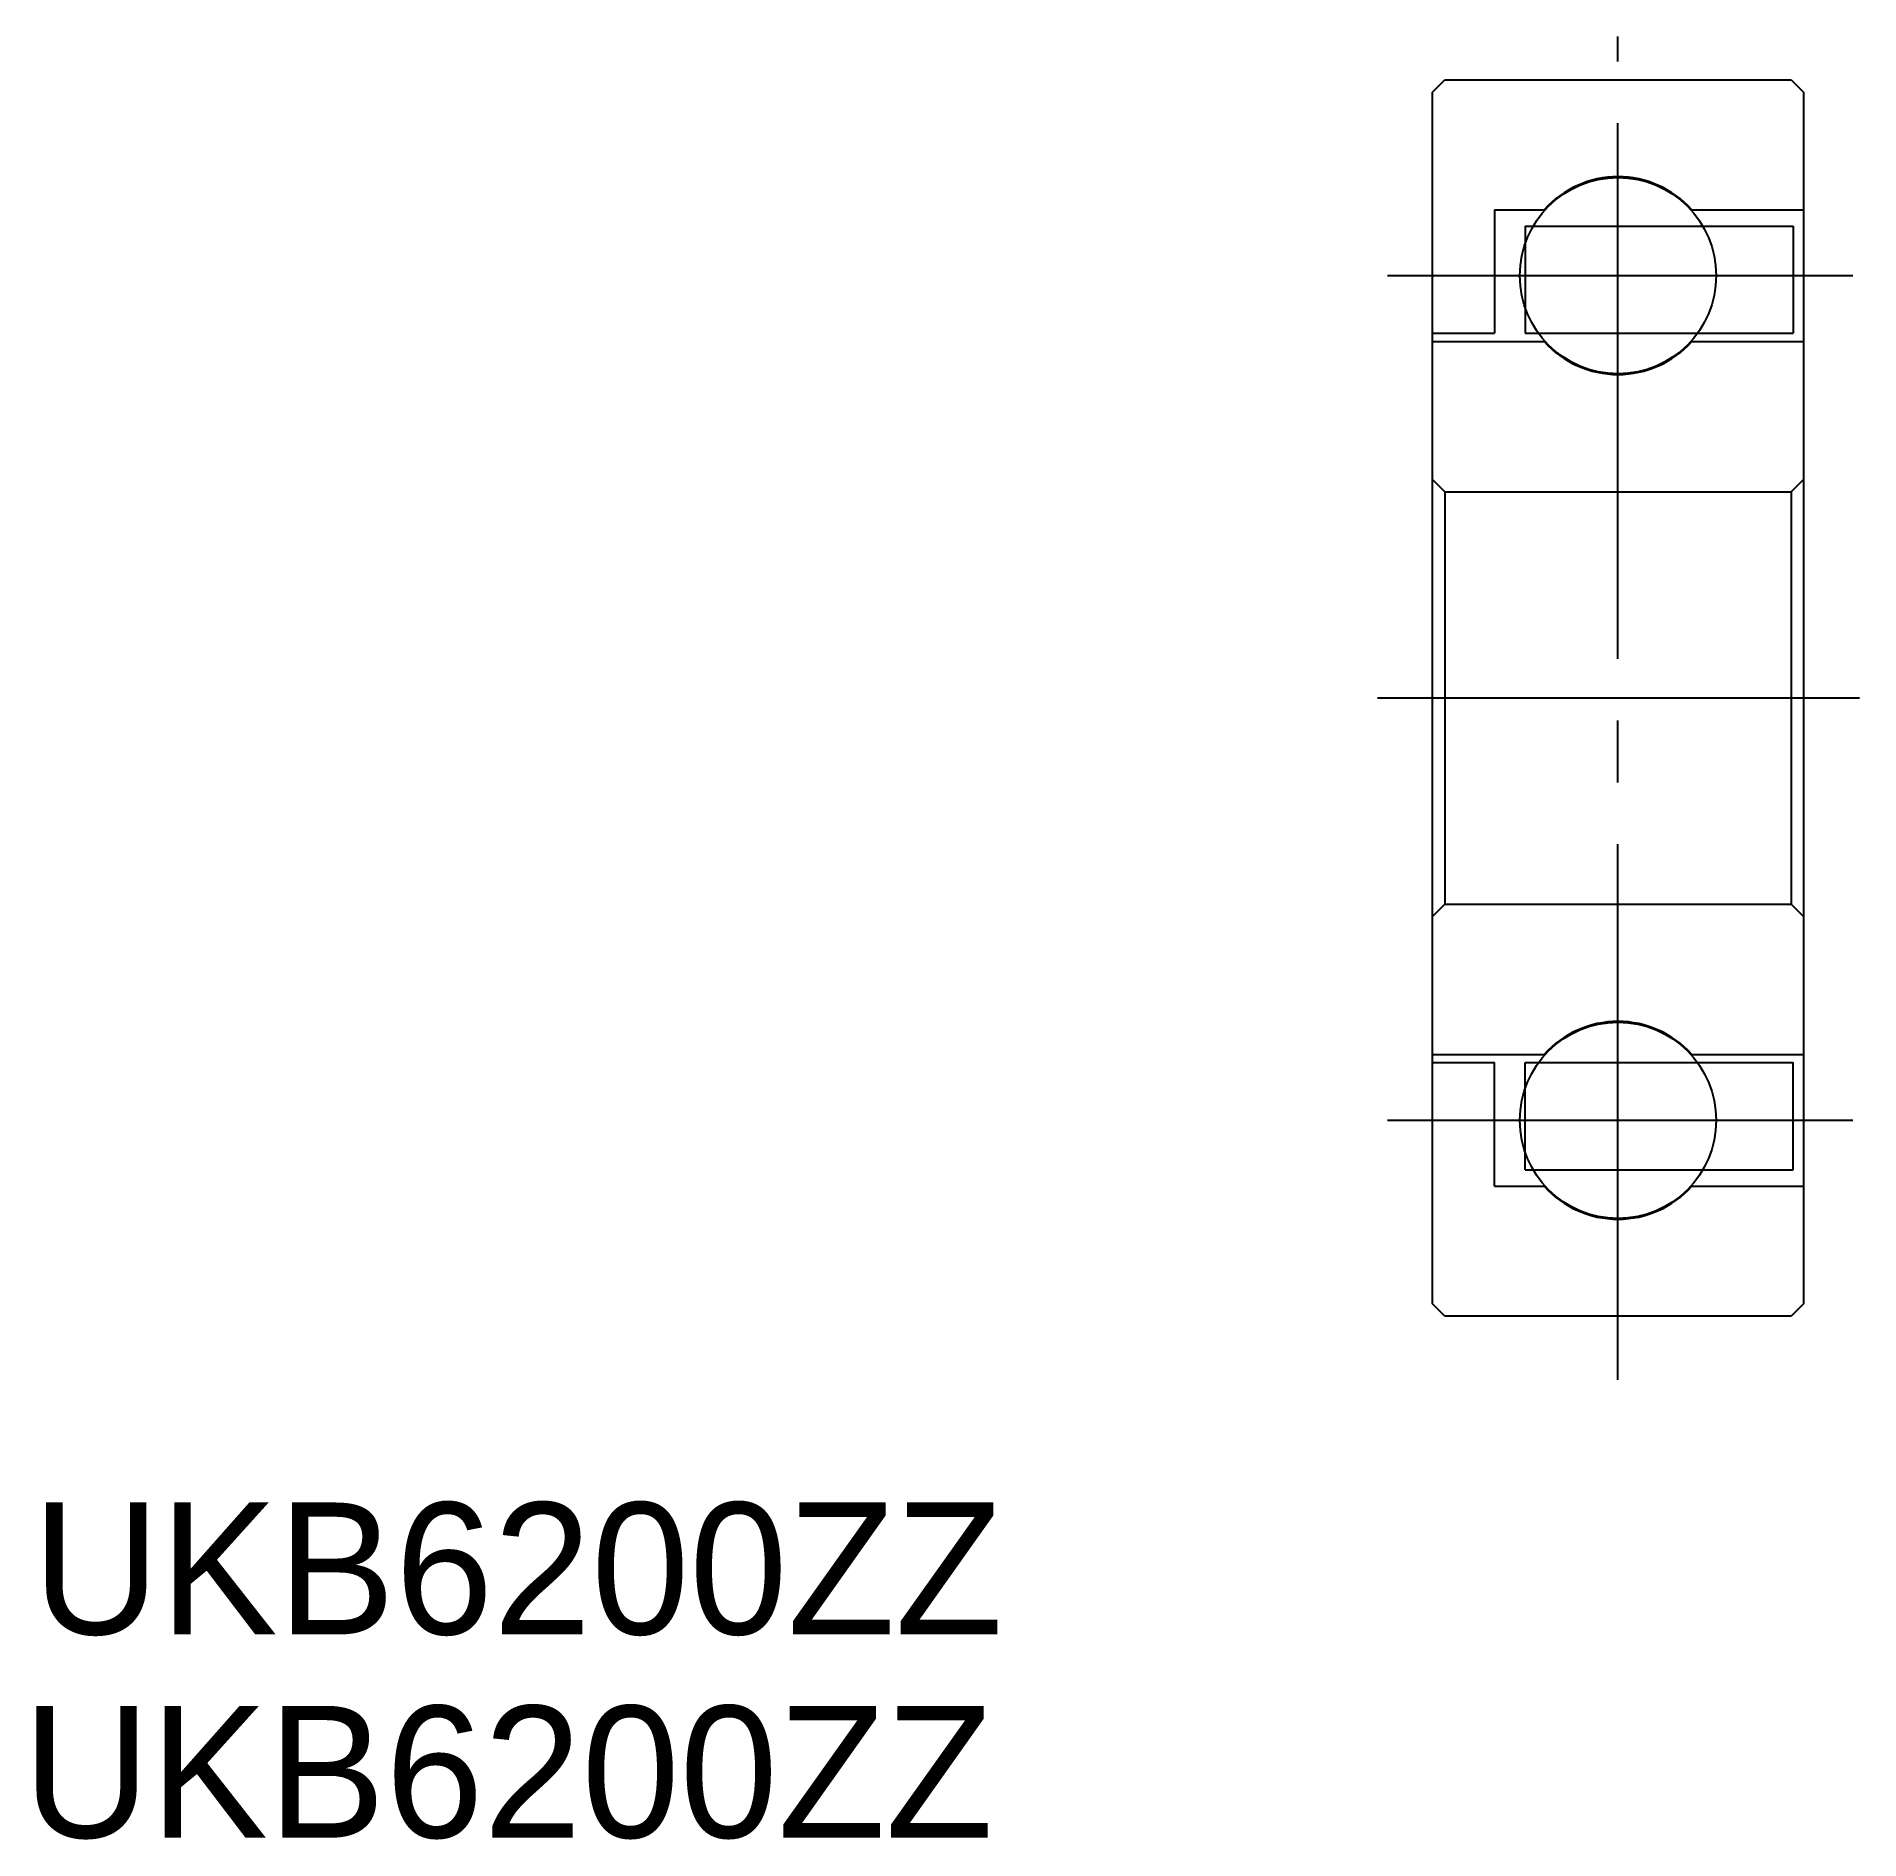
# Model space of a CAD drawing. Extents: x -40 to 4.3, y -4.1 to 39.7.
import ezdxf

# ---------------------------------------------------------------- set-up
doc = ezdxf.new("R2010")
doc.units = 0
doc.linetypes.add('CENTER', pattern=[17.5, 13, -1.5, 1.5, -1.5])
doc.layers.get('0').update_dxf_attribs({"linetype": 'CONTINUOUS'})
doc.layers.add('CENTER', color=1, linetype='CENTER')

msp = doc.modelspace()

# ---------------------------------------------------------------- linework, layer by layer
at = {"color": 7, "linetype": 'CONTINUOUS'}
for p, q in [((-6.096, 38.297), (-5.796, 38.597)), ((-5.796, 38.597), (2.604, 38.597)), ((2.604, 38.597), (2.904, 38.297)), ((-6.096, 8.897), (-6.096, 38.297)), ((2.904, 38.297), (2.904, 8.897)), ((-4.596, 35.447), (-3.385, 35.447)), ((-4.596, 35.447), (-4.596, 32.447)), ((0.193, 35.447), (2.904, 35.447)), ((-3.846, 35.047), (2.654, 35.047)), ((-3.846, 35.047), (-3.846, 32.447)), ((2.654, 35.047), (2.654, 32.447)), ((-6.096, 32.447), (-4.596, 32.447)), ((-3.846, 32.447), (2.654, 32.447)), ((-6.096, 32.247), (-3.385, 32.247)), ((0.193, 32.247), (2.904, 32.247)), ((-6.096, 28.897), (-5.796, 28.597)), ((2.604, 28.597), (2.904, 28.897)), ((-5.796, 28.597), (2.604, 28.597)), ((-5.796, 28.597), (-5.796, 18.597)), ((2.604, 28.597), (2.604, 18.597)), ((-6.096, 18.297), (-5.796, 18.597)), ((-5.796, 18.597), (2.604, 18.597)), ((2.604, 18.597), (2.904, 18.297)), ((-6.096, 14.947), (-3.385, 14.947)), ((-6.096, 14.747), (-4.596, 14.747)), ((-5.846, 14.747), (-4.596, 14.747)), ((-4.596, 11.747), (-4.596, 14.747)), ((-3.846, 12.147), (-3.846, 14.747)), ((-3.846, 14.747), (2.654, 14.747)), ((0.193, 14.947), (2.904, 14.947)), ((2.654, 12.147), (2.654, 14.747)), ((-3.846, 12.147), (2.654, 12.147)), ((-4.596, 11.747), (-3.385, 11.747)), ((-4.596, 11.747), (-3.385, 11.747)), ((0.193, 11.747), (2.904, 11.747)), ((-5.796, 8.597), (-6.096, 8.897)), ((2.904, 8.897), (2.604, 8.597)), ((2.604, 8.597), (-5.796, 8.597))]:
    msp.add_line(p, q, dxfattribs=at)
for centre in [(-1.596, 33.847), (-1.596, 13.347)]:
    msp.add_circle(centre, 2.381, dxfattribs=at)
for centre, start, end in [((-1.596, 33.847), 41.8103, 138.1897), ((-1.596, 33.847), 221.8103, 318.1897), ((-1.596, 13.347), 41.8103, 138.1897), ((-1.596, 13.347), 221.8103, 318.1897)]:
    msp.add_arc(centre, 2.4, start, end, dxfattribs=at)
at = {"layer": 'CENTER', "color": 1, "linetype": 'CENTER'}
for p, q in [((-1.596, 7.047), (-1.596, 39.652)), ((-7.186, 33.847), (4.104, 33.847)), ((-7.428, 23.597), (4.265, 23.597)), ((-7.186, 13.347), (4.104, 13.347))]:
    msp.add_line(p, q, dxfattribs=at)

# ---------------------------------------------------------------- texts
at = {"color": 0, "linetype": 'BYBLOCK'}
for p in [(-40.067, 0.872), (-40.302, -4.063)]:
    msp.add_text('UKB6200ZZ', height=3.2, dxfattribs=at).set_placement(p)

doc.saveas('drawing.dxf')
